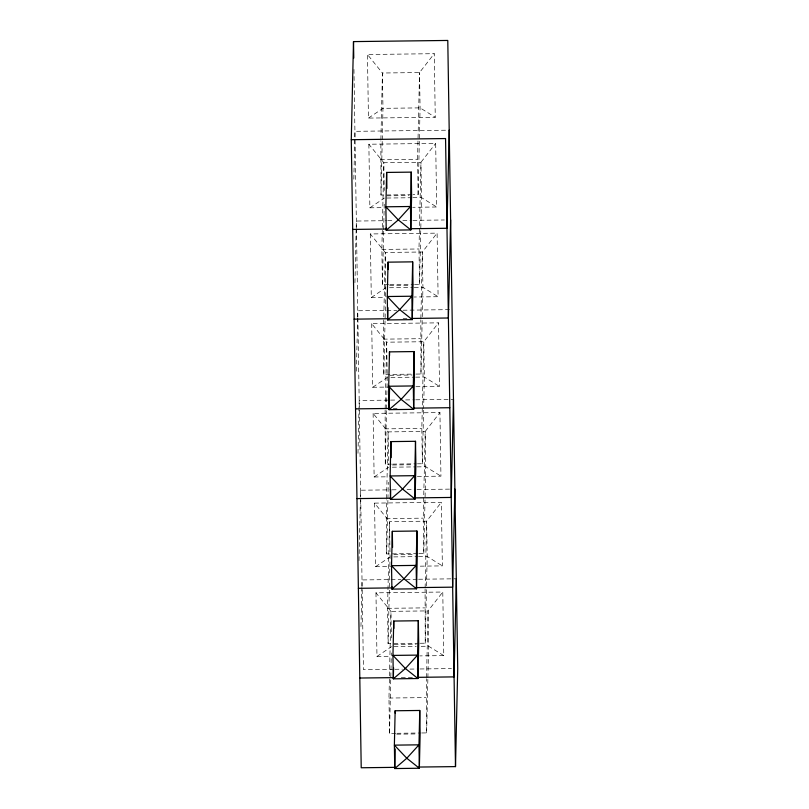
<?xml version="1.0" encoding="UTF-8"?>
<svg xmlns="http://www.w3.org/2000/svg" width="809" height="809" viewBox="0 0 809 809"><rect width="100%" height="100%" fill="white"/><g stroke="black" fill="none" stroke-linecap="round" stroke-linejoin="round"><path stroke-width="0.61" stroke-dasharray="4.04 3.03" d="M353.836 179.113L354.929 131.321L449.207 130.168M354.949 282.675L356.172 228.593M356.203 227.329L356.344 221.049L386.51 220.675M356.395 371.139L357.588 318.311M357.618 317.057L357.76 310.767L396.734 310.292M357.983 453.313L359.186 400.495L389.351 400.121M359.004 560.647L360.43 497.757M360.46 496.504L360.602 490.214L390.777 489.849M360.966 626.469L361.856 587.486M361.876 586.222L362.027 579.942L400.991 579.466M411.933 194.656L380.999 195.03L380.867 140.857M380.897 139.603L382.414 73.012L367.448 54.506L434.251 53.687L435.262 117.275L368.449 118.084L367.448 54.506M380.999 195.03L382.232 141.009M382.252 139.745L382.97 108.335L382.414 73.012L419.527 72.557L434.251 53.687M388.613 284.677L382.424 284.758L381.868 249.425L383.83 162.74L368.864 144.224L435.677 143.405L436.678 206.993L412.732 207.286M382.424 284.758L383.648 230.727M383.678 229.473L384.275 203.089M411.063 374.142L383.84 374.476L383.284 339.153L385.256 252.459L370.279 233.953L437.093 233.134L438.104 296.721L414.147 297.004M383.84 374.476L385.58 297.833M385.61 296.579L385.256 252.459L422.369 252.003L437.093 233.134M391.445 464.123L385.266 464.204L385.135 410.032M385.165 408.778L386.672 342.187L371.705 323.671L438.518 322.852L439.52 386.439L415.573 386.732M385.266 464.204L386.49 410.173M386.52 408.919L387.228 377.51L386.672 342.187L423.785 341.732L438.518 322.852M417.616 553.548L386.682 553.922L386.55 499.75M386.581 498.496L388.087 431.905L373.121 413.389L439.934 412.58L440.945 476.167L416.989 476.45M386.682 553.922L387.905 499.901M387.936 498.637L388.31 482.306M419.032 643.266L388.108 643.651L387.541 608.317L389.513 521.633L374.547 503.117L441.36 502.298L442.361 565.885L418.415 566.179M388.108 643.651L390.069 556.956L389.513 521.633L426.626 521.178L441.36 502.298M395.712 733.298L389.523 733.369L388.967 698.046L390.929 611.351L375.963 592.835L442.776 592.026L443.787 655.614L419.831 655.897M389.523 733.369L391.344 652.954M418.122 194.575L417.565 159.252L419.527 72.557L420.083 107.88L418.122 194.575L413.177 194.635M414.592 284.363L419.537 284.303L418.981 248.98L420.953 162.285L435.677 143.405M419.537 284.303L421.509 197.608L420.953 162.285L383.83 162.74L384.275 190.489M416.008 374.082L420.963 374.021L420.832 319.858M420.862 318.594L422.369 252.003L422.925 287.326L422.217 318.746M420.963 374.021L422.187 320M417.434 463.81L422.379 463.749L421.823 428.426L423.785 341.732L424.351 377.055L423.633 408.464M422.379 463.749L423.603 409.718M418.85 553.528L423.805 553.467L423.238 518.144L425.21 431.45L439.934 412.58M423.805 553.467L425.767 466.773L425.21 431.45L388.087 431.905L388.613 464.71M420.276 643.256L425.221 643.195L425.089 589.023M425.119 587.769L426.626 521.178L427.192 556.501L426.474 587.91M425.221 643.195L426.444 589.164M421.691 732.974L426.636 732.914L426.505 678.741M426.535 677.487L428.052 610.896L442.776 592.026M426.636 732.914L427.87 678.893M427.89 677.629L428.608 646.219L428.052 610.896L390.929 611.351L391.354 637.846M368.449 118.084L382.97 108.335L420.083 107.88L435.262 117.275M368.864 144.224L369.875 207.812L384.386 198.063M370.279 233.953L371.291 297.53L385.812 287.782M371.705 323.671L372.706 387.258L387.228 377.51M373.121 413.389L374.132 476.976L388.654 467.228M374.547 503.117L375.548 566.704L390.069 556.956M375.963 592.835L376.974 656.423L391.485 646.674M380.442 159.707L417.565 159.252M387.015 195.839L409.152 195.576M386.864 198.033L411.609 197.73M412.843 197.709L421.509 197.608L436.678 206.993M369.875 207.812L383.739 207.64M387.774 220.665L394.054 220.584M402.852 220.483L411.65 220.372M412.914 220.351L444.333 219.977M381.868 249.425L418.981 248.98M389.847 284.667L413.359 284.374M389.665 285.557L410.578 285.294M389.523 287.741L413.035 287.448M414.269 287.438L422.925 287.326L438.104 296.721M371.291 297.53L385.155 297.358M403.013 310.221L452.039 309.614M403.145 318.544L406.917 318.503M383.284 339.153L420.397 338.698M389.847 375.285L411.993 375.022M390.939 377.459L414.451 377.176M415.684 377.156L424.351 377.055L439.52 386.439M372.706 387.258L387.835 387.066M390.605 400.111L396.895 400.03M405.693 399.929L414.491 399.818M415.755 399.798L453.465 399.343M393.245 408.414L397.017 408.363M384.7 428.871L421.823 428.426M392.689 464.113L416.19 463.82M392.496 464.993L413.409 464.74M392.365 467.187L415.866 466.894M417.11 466.884L425.767 466.773L440.945 476.167M374.132 476.976L387.996 476.804M392.031 489.829L398.311 489.758M407.119 489.647L415.917 489.536M417.171 489.526L449.855 489.121M386.126 518.599L423.238 518.144M393.922 554.721L414.835 554.468M393.781 556.905L417.292 556.622M418.526 556.602L427.192 556.501L442.361 565.885M375.548 566.704L390.676 566.512M406.017 579.406L417.333 579.264M418.587 579.244L456.306 578.789M387.541 608.317L424.664 607.872M394.114 644.46L416.251 644.186M393.963 646.644L416.231 646.371M421.186 646.31L428.608 646.219L443.787 655.614M376.974 656.423L390.838 656.251M393.609 669.296L363.443 669.66L362.139 587.516M394.873 669.276L402.417 669.185M409.951 669.094L418.759 668.982M420.013 668.972L451.442 668.588M401.284 677.527L412.59 677.396M388.967 698.046L426.08 697.591M396.946 733.278L420.458 732.994M396.764 734.168L417.677 733.915M353.948 69.402L356.445 227.359M356.466 228.623L357.861 317.088M357.881 318.352L360.703 496.534M360.723 497.798L362.119 586.252"/><path stroke-width="1.21" d="M395.156 767.347L361.219 767.761L351.278 139.704L353.503 41.603L447.781 40.45L457.722 668.507L455.497 766.608L419.042 767.053M386.641 172.428L385.863 206.801L386.227 230.211L410.83 229.908L411.609 195.545L411.245 172.125L386.641 172.428L386.894 188.446M386.287 227.754L386.227 230.211L398.291 219.906L410.466 206.497L411.245 172.125M388.057 262.156L387.278 296.519L387.653 319.939L412.256 319.636L413.035 285.264L412.661 261.853L388.057 262.156L388.178 269.549M387.926 307.663L387.653 319.939L399.707 309.625L411.882 296.225L412.661 261.853M389.483 351.875L388.704 386.247L389.068 409.657L413.672 409.354L414.451 374.992L414.087 351.571L389.483 351.875L389.544 355.576M389.544 388.795L389.068 409.657L401.133 399.353L413.308 385.944L414.087 351.571M390.899 441.603L390.12 475.965L390.494 499.386L415.098 499.082L415.877 464.71L415.502 441.299L390.899 441.603L391.151 457.621M390.717 489.566L390.494 499.386L402.548 489.071L414.724 475.672L415.502 441.299M392.325 531.321L391.536 565.693L391.91 589.104L416.514 588.8L417.292 554.438L416.918 531.017L392.325 531.321L392.577 547.339M391.971 586.646L391.91 589.104L403.974 578.799L416.139 565.39L416.918 531.017M393.74 621.049L392.962 655.411L393.326 678.832L417.929 678.529L418.718 644.156L418.344 620.746L393.74 621.049L393.862 628.441M393.578 667.779L393.326 678.832L405.39 668.517L417.565 655.108L418.344 620.746M395.156 710.767L394.377 745.14L394.752 768.55L419.355 768.247L420.134 733.884L419.76 710.464L395.156 710.767L395.197 713.235M395.197 748.912L394.752 768.55L406.806 758.245L418.981 744.836L419.76 710.464M449.207 130.168L446.972 228.269L410.517 228.714M450.623 219.896L448.398 317.998L411.943 318.443M453.465 399.343L451.24 497.444L414.784 497.889M454.88 489.061L452.656 587.162L416.2 587.607M456.306 578.789L454.071 676.89L417.626 677.335M351.278 139.704L445.557 138.551L455.497 766.608M352.694 229.422L386.641 229.008M354.12 319.151L388.057 318.736M355.535 408.869L389.473 408.454M413.359 408.161L449.814 407.716M356.961 498.597L390.899 498.182M358.377 588.315L392.314 587.9M359.793 678.033L393.74 677.629M353.503 41.603L353.766 58.026M410.466 206.497L385.863 206.801L398.291 219.906L410.83 229.908L410.466 206.497M411.882 296.225L387.278 296.519L399.707 309.625L412.256 319.636L411.882 296.225M413.308 385.944L388.704 386.247L401.133 399.353L413.672 409.354L413.308 385.944M414.724 475.672L390.12 475.965L402.548 489.071L415.098 499.082L414.724 475.672M416.139 565.39L391.536 565.693L403.974 578.799L416.514 588.8L416.139 565.39M417.565 655.108L392.962 655.411L405.39 668.517L417.929 678.529L417.565 655.108M418.981 744.836L394.377 745.14L406.806 758.245L419.355 768.247L418.981 744.836"/></g></svg>
